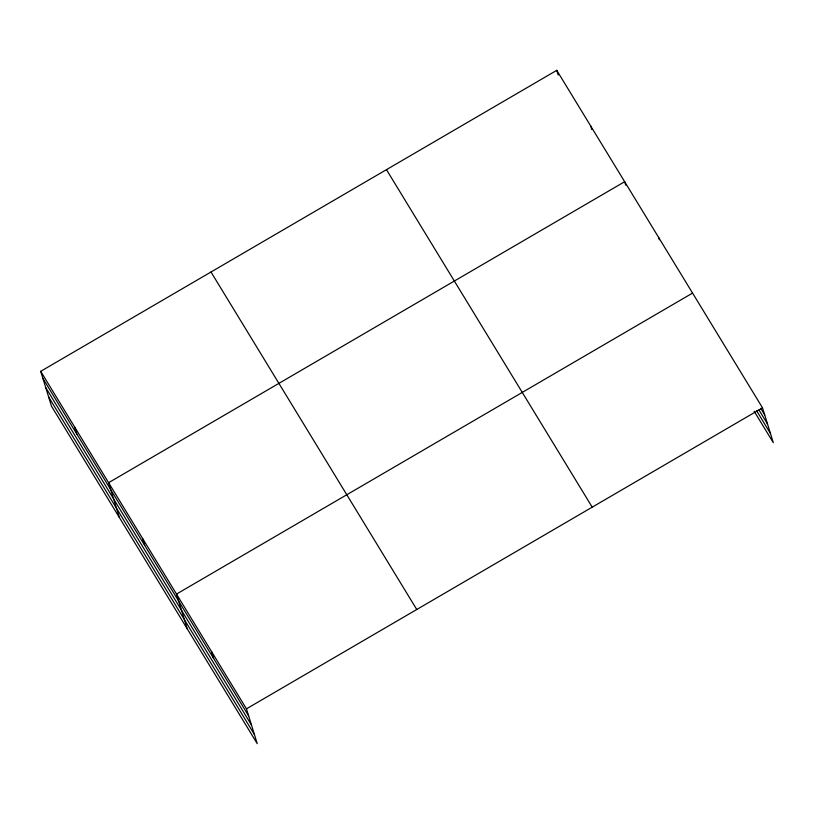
<?xml version="1.0" encoding="UTF-8"?>
<svg xmlns="http://www.w3.org/2000/svg" width="814" height="814" viewBox="0 0 814 814"><rect width="100%" height="100%" fill="white"/><g stroke="black" fill="none" stroke-linecap="round" stroke-linejoin="round"><path stroke-width="1.22" d="M40.7 371.326L246.459 708.831L257.244 743.67L51.486 406.166L40.7 371.326L556.756 70.33L762.514 407.834L773.3 442.674L754.161 411.284M692.561 293.091L176.496 594.078L187.281 628.917M246.459 708.831L762.514 407.834M760.734 408.374L764.692 414.875M758.953 409.971L767.531 424.043M756.603 410.765L770.461 433.506M386.457 169.658L592.216 507.163M210.999 271.998L416.758 609.503M42.877 378.357L248.636 715.862M45.716 387.535L251.475 725.04M48.647 396.988L254.406 734.493M658.607 237.393L659.33 239.743M625.742 185.226L624.653 181.705L108.598 482.702L119.383 517.541M590.71 126.017L591.798 129.538M556.756 70.33L558.211 75.02M211.477 651.454L213.655 658.485M142.552 538.39L144.729 545.421M74.654 427.014L76.831 434.045"/></g></svg>
